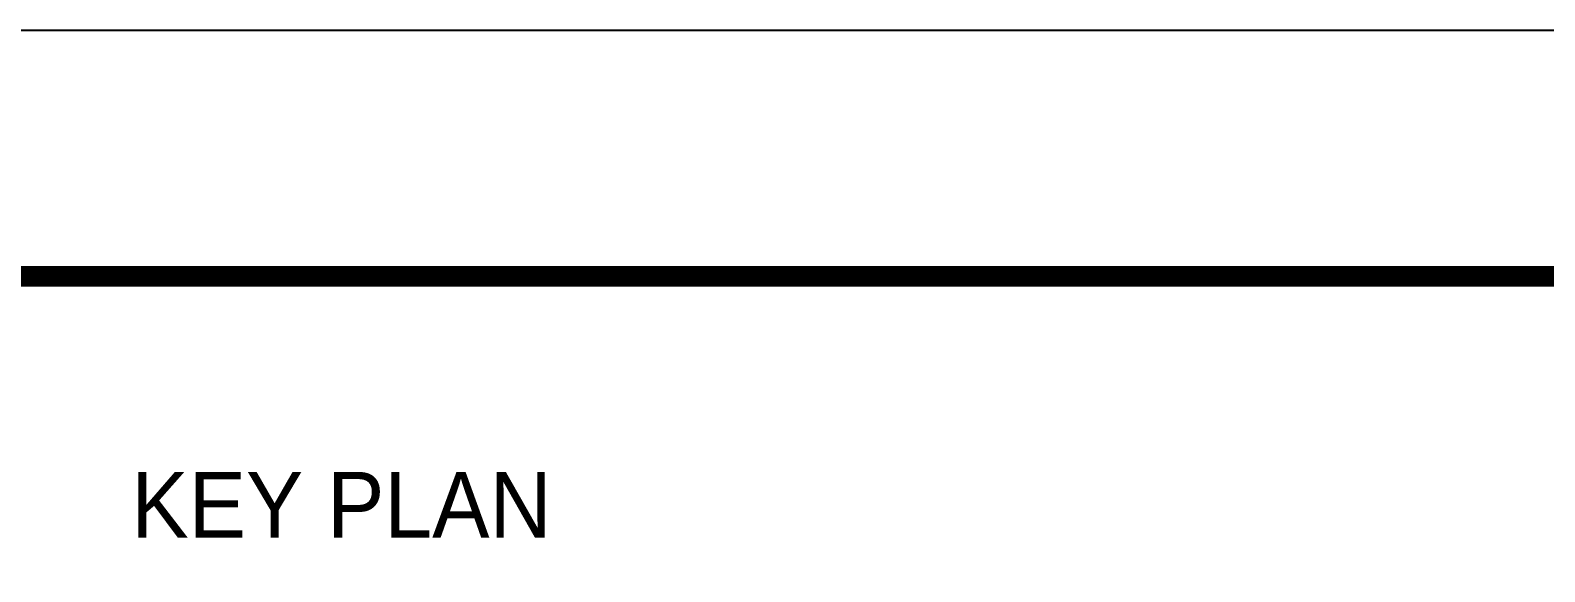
# Model space of a CAD drawing. Header units: millimetres. Extents: x 1073475 to 2890243, y -1340830 to -367733.
# Drawn here: x 1503026 to 1519630, y -373674 to -367733 of the extents above; entities that cross this region are included whole.
import ezdxf
from ezdxf.enums import TextEntityAlignment as Align

# ---------------------------------------------------------------- set-up
doc = ezdxf.new("R2010")
doc.units = ezdxf.units.MM
doc.header["$LTSCALE"] = 50
for name, color, linetype in [('11', 11, 'Continuous'), ('TEX', 3, 'Continuous'), ('TEXT', 3, 'Continuous')]:
    doc.layers.add(name, color=color, linetype=linetype)
doc.styles.add('$0$돋음', font='')
doc.styles.add('RXHG', font='arial.ttf')
doc.styles.get('$0$돋음').set_extended_font_data('Dotum')

# ---------------------------------------------------------------- blocks, each defined once
blk = doc.blocks.new('dbox')
at = {"layer": '11'}
blk.add_line((4288, 57600), (81088, 57600), dxfattribs=at)
at = {"layer": '11', "const_width": 150}
blk.add_lwpolyline([(81088, 1800), (4288, 1800), (4288, 57600), (81088, 57600)], close=True, dxfattribs=at)
at = {"layer": 'TEXT', "color": 7}
blk.add_line((0, 59400), (84100, 59400), dxfattribs=at)
at = {"layer": 'TEX', "color": 6, "linetype": 'Continuous', "style": 'RXHG', "width": 1}
for tag, p in [('일자', (76628, 15972)), ('축척', (76628, 13925)), ('설계번호', (76684, 12170))]:
    blk.add_attdef(tag, p, '', height=300, dxfattribs=at)
at = {"layer": 'TEX', "color": 7, "linetype": 'Continuous', "style": 'RXHG', "width": 1}
blk.add_attdef('파일명', (81840, 4453), '', height=300, rotation=90, dxfattribs=at)
at = {"layer": 'TEX', "linetype": 'Continuous', "style": 'RXHG', "width": 1}
for tag, p in [('도면명-1', (77799, 3389)), ('도면명-2', (77799, 2662))]:
    blk.add_attdef(tag, text='', height=400, dxfattribs=at).set_placement(p, align=Align.CENTER)

msp = doc.modelspace()

# ---------------------------------------------------------------- block references
at = {"xscale": 1.5, "yscale": 1.5, "zscale": 1.5}
msp.add_blockref('dbox', (1410082.7, -456833.1), dxfattribs=at)

# ---------------------------------------------------------------- texts
at = {"color": 3, "lineweight": 13, "style": '$0$돋음'}
msp.add_text('KEY PLAN', height=720, dxfattribs=at).set_placement((1504134.2, -373299.1))

doc.saveas('drawing.dxf')
